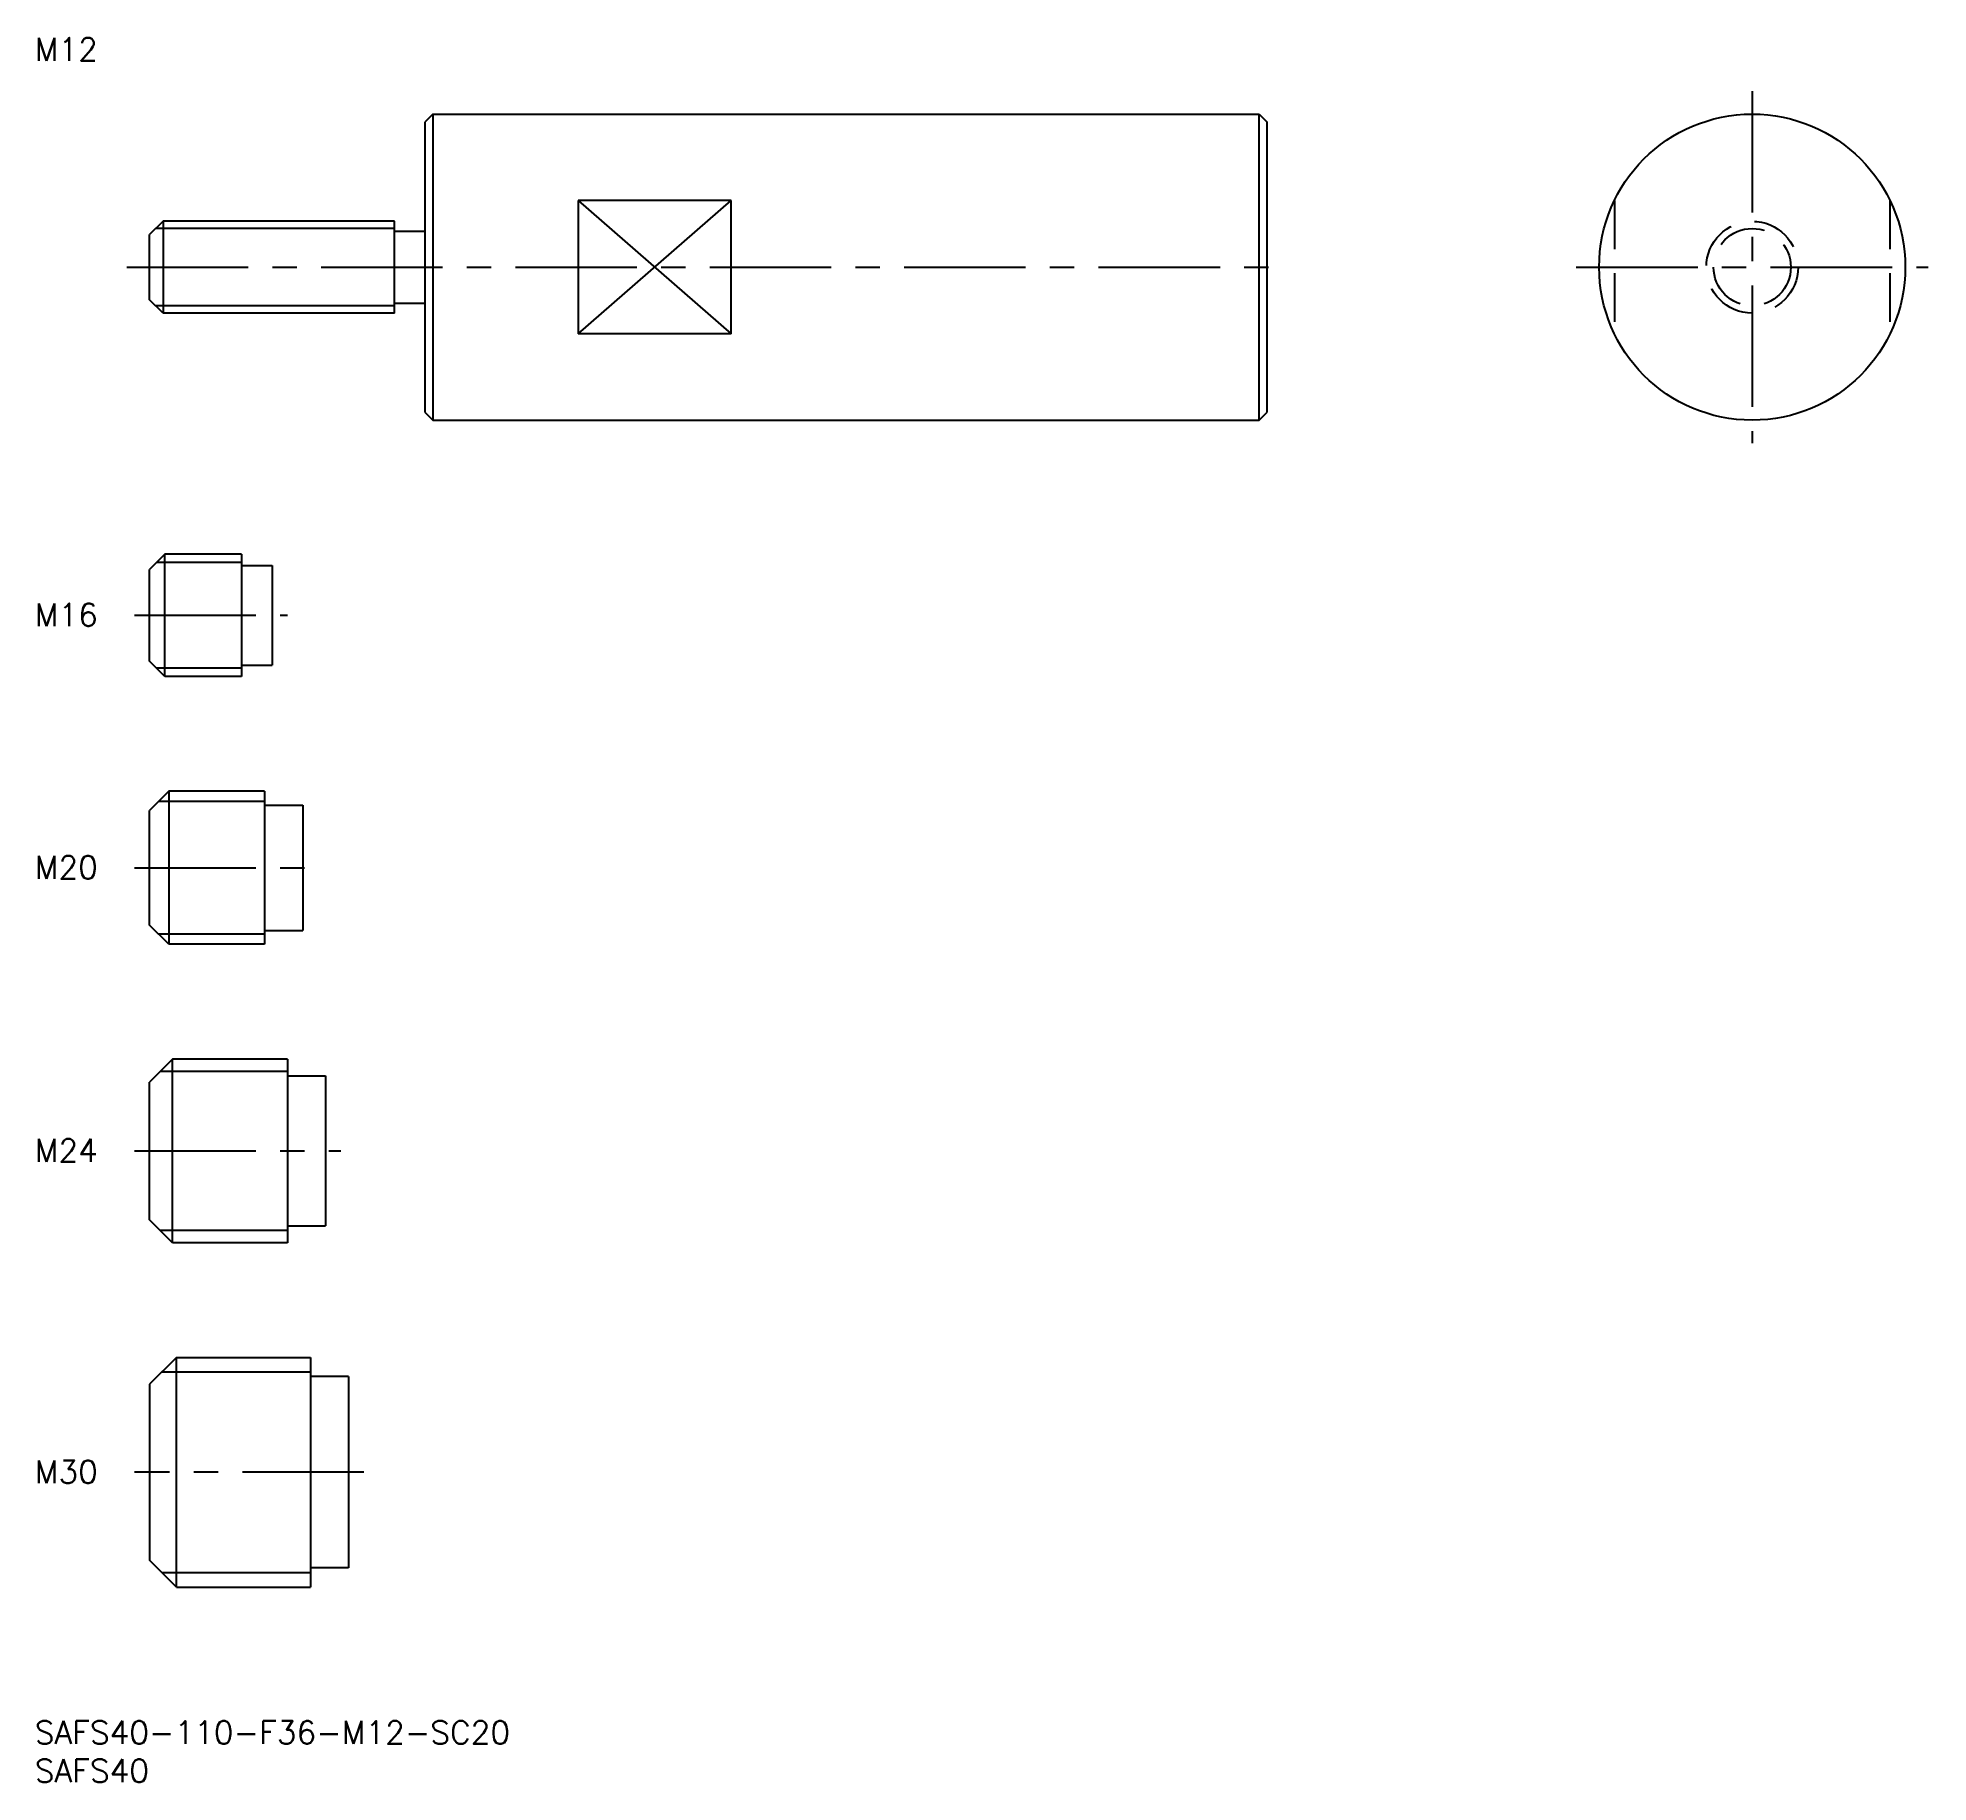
# Model space of a CAD drawing. Extents: x 0 to 247, y -8 to 220.
import ezdxf

# ---------------------------------------------------------------- set-up
doc = ezdxf.new("R2010")
doc.units = 0
doc.header["$LTSCALE"] = 0.5
doc.linetypes.add('CENTER', pattern=[50.8, 31.75, -6.35, 6.35, -6.35])
doc.linetypes.add('DASHED', pattern=[19.05, 12.7, -6.35])
for name, color, linetype in [('MSM_CENTER', 1, 'CENTER'), ('MSM_CONTINUOUS', 7, 'CONTINUOUS'), ('MSM_DASHED', 4, 'DASHED'), ('MSM_NARROW', 5, 'CONTINUOUS'), ('MSM_PART_NUMBER', 7, 'CONTINUOUS')]:
    doc.layers.add(name, color=color, linetype=linetype)
doc.styles.get("Standard").update_dxf_attribs({"font": 'txt.shx', "height": 1, "bigfont": 'bigfont.shx'})

# ---------------------------------------------------------------- blocks, each defined once
blk = doc.blocks.new('*U12')
at = {"layer": 'MSM_PART_NUMBER'}
blk.add_text('SAFS40-110-F36-M12-SC20', height=3, dxfattribs=at).set_placement((0, -3))
blk = doc.blocks.new('*U13')
at = {"layer": 'MSM_PART_NUMBER'}
blk.add_text('SAFS40', height=3, dxfattribs=at).set_placement((0, -8))
blk = doc.blocks.new('*U14')
at = {"layer": 'MSM_PART_NUMBER'}
blk.add_text('M30', height=3, dxfattribs=at).set_placement((0, 31.06))
blk = doc.blocks.new('*U15')
at = {"layer": 'MSM_PART_NUMBER'}
blk.add_text('M24', height=3, dxfattribs=at).set_placement((0, 73.06))
blk = doc.blocks.new('*U16')
at = {"layer": 'MSM_PART_NUMBER'}
blk.add_text('M20', height=3, dxfattribs=at).set_placement((0, 110.06))
blk = doc.blocks.new('*U17')
at = {"layer": 'MSM_PART_NUMBER'}
blk.add_text('M16', height=3, dxfattribs=at).set_placement((0, 143.06))
blk = doc.blocks.new('*U18')
at = {"layer": 'MSM_PART_NUMBER'}
blk.add_text('M12', height=3, dxfattribs=at).set_placement((0, 216.97))

msp = doc.modelspace()

# ---------------------------------------------------------------- linework, layer by layer
at = {"layer": 'MSM_CENTER'}
for p, q in [((224.42, 213), (224.42, 167)), ((12, 190), (164, 190)), ((201.42, 190), (247.42, 190)), ((13, 144.5), (33, 144.5)), ((13, 111.5), (37, 111.5)), ((13, 74.5), (40, 74.5)), ((43, 32.5), (13, 32.5))]:
    msp.add_line(p, q, dxfattribs=at)
at = {"layer": 'MSM_CONTINUOUS'}
for p, q in [((52, 210), (51, 209)), ((52, 210), (160, 210)), ((52, 210), (52, 170)), ((160, 210), (161, 209)), ((160, 170), (160, 210)), ((51, 171), (51, 209)), ((161, 209), (161, 171)), ((71, 198.72), (71, 181.28)), ((91, 198.72), (71, 198.72)), ((91, 181.28), (91, 198.72)), ((16.75, 196), (15, 194.25)), ((47, 196), (16.75, 196)), ((16.75, 196), (16.75, 184)), ((47, 184), (47, 196)), ((15, 185.75), (15, 194.25)), ((47, 194.7), (51, 194.7)), ((16.75, 184), (15, 185.75)), ((47, 185.3), (51, 185.3)), ((47, 184), (16.75, 184)), ((91, 181.28), (71, 181.28)), ((51, 171), (52, 170)), ((160, 170), (161, 171)), ((52, 170), (160, 170)), ((17, 152.5), (15, 150.5)), ((27, 152.5), (17, 152.5)), ((17, 136.5), (17, 152.5)), ((27, 152.5), (27, 136.5)), ((27, 151), (31, 151)), ((31, 151), (31, 138)), ((15, 138.5), (15, 150.5)), ((17, 136.5), (15, 138.5)), ((27, 136.5), (17, 136.5)), ((27, 138), (31, 138)), ((17.5, 121.5), (15, 119)), ((30, 121.5), (17.5, 121.5)), ((17.5, 121.5), (17.5, 101.5)), ((30, 121.5), (30, 101.5)), ((15, 104), (15, 119)), ((30, 119.7), (35, 119.7)), ((35, 119.7), (35, 103.3)), ((17.5, 101.5), (15, 104)), ((30, 101.5), (17.5, 101.5)), ((30, 103.3), (35, 103.3)), ((18, 86.5), (15, 83.5)), ((33, 86.5), (18, 86.5)), ((18, 62.5), (18, 86.5)), ((33, 86.5), (33, 62.5)), ((33, 84.3), (38, 84.3)), ((38, 84.3), (38, 64.7)), ((15, 65.5), (15, 83.5)), ((18, 62.5), (15, 65.5)), ((33, 64.7), (38, 64.7)), ((33, 62.5), (18, 62.5)), ((18.5, 47.5), (15, 44)), ((18.5, 47.5), (36, 47.5)), ((18.5, 17.5), (18.5, 47.5)), ((36, 47.5), (36, 17.5)), ((41, 45), (36, 45)), ((41, 45), (41, 20)), ((15, 44), (15, 21)), ((18.5, 17.5), (15, 21)), ((41, 20), (36, 20)), ((18.5, 17.5), (36, 17.5))]:
    msp.add_line(p, q, dxfattribs=at)
msp.add_circle((224.42, 190), 20, dxfattribs=at)
at = {"layer": 'MSM_DASHED'}
for p, q in [((206.42, 198.72), (206.42, 181.28)), ((242.42, 198.72), (242.42, 181.28))]:
    msp.add_line(p, q, dxfattribs=at)
for radius in [6, 5.05]:
    msp.add_circle((224.42, 190), radius, dxfattribs=at)
at = {"layer": 'MSM_NARROW'}
for p, q in [((71, 181.28), (91, 198.72)), ((71, 198.72), (91, 181.28)), ((47, 195.05), (15.8, 195.05)), ((47, 184.95), (15.8, 184.95)), ((27, 151.42), (15.92, 151.42)), ((27, 137.58), (15.92, 137.58)), ((30, 120.15), (16.15, 120.15)), ((30, 102.85), (16.15, 102.85)), ((33, 84.88), (16.38, 84.88)), ((33, 64.12), (16.38, 64.12)), ((16.61, 45.61), (36, 45.61)), ((16.61, 19.39), (36, 19.39))]:
    msp.add_line(p, q, dxfattribs=at)

# ---------------------------------------------------------------- block references
at = {"layer": 'MSM_CONTINUOUS'}
for name in ['*U18', '*U17', '*U16', '*U15', '*U14', '*U12', '*U13']:
    msp.add_blockref(name, (0, 0), dxfattribs=at)

doc.saveas('drawing.dxf')
